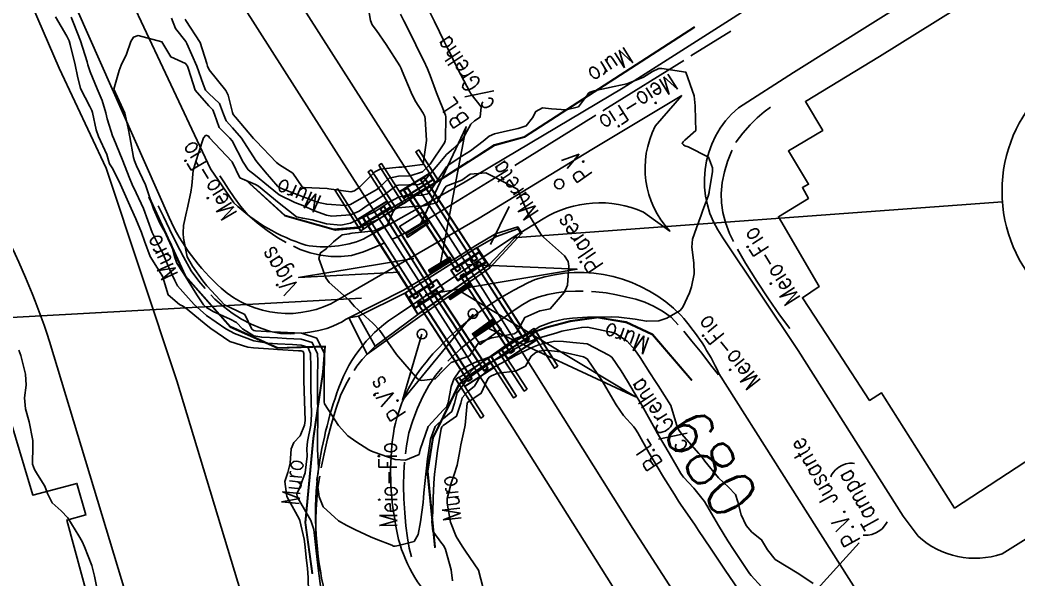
# Model space of a CAD drawing. Header units: metres. Extents: x 292545 to 299085, y 7450245 to 7463078.
# Drawn here: x 296748.4 to 296832.1, y 7454119.4 to 7454166.3 of the extents above; entities that cross this region are included whole.
import ezdxf
from ezdxf.enums import TextEntityAlignment as Align

# ---------------------------------------------------------------- set-up
doc = ezdxf.new("R2010")
doc.units = ezdxf.units.M
doc.linetypes.add('CONTINUO', pattern=[0])
doc.linetypes.add('TRACEJADO', pattern=[8.7, 8, -0.7])
for name, color, linetype in [('B.L.', 45, 'CONTINUO'), ('BASE', 45, 'Continuous'), ('Cotas', 45, 'Continuous'), ('Curvas de Nivel 1m', 11, 'Continuous'), ('Curvas de Nivel 5m', 15, 'Continuous'), ('Edificações', 30, 'Continuous'), ('Linha Férrea', 20, 'Continuous'), ('MEIO-FIO', 45, 'Continuous'), ('MURETA', 30, 'Continuous'), ('MURO', 30, 'Continuous'), ('P.I.', 45, 'CONTINUO'), ('P.V.', 45, 'CONTINUO'), ('PILAR', 45, 'Continuous'), ('TEXTO', 45, 'Continuous'), ('Vias Primárias', 230, 'Continuous'), ('VIGA', 190, 'Continuous')]:
    doc.layers.add(name, color=color, linetype=linetype)
doc.styles.add('ROMANS', font='romans', dxfattribs={"height": 0.2})
doc.styles.add('Style-STANDARD', font='STANDARD.shx')

msp = doc.modelspace()

# ---------------------------------------------------------------- linework, layer by layer
at = {"layer": 'B.L.', "linetype": 'CONTINUO'}
for points in [[(296780.667, 7454148.447, 677.62), (296780.229, 7454149.003, 677.674), (296782.161, 7454150.2, 677.707), (296782.498, 7454149.559, 677.666)], [(296782.48, 7454149.521, 677.453), (296782.633, 7454149.245, 677.48), (296780.894, 7454148.092, 677.475), (296780.714, 7454148.457, 677.426)], [(296784.592, 7454146.155, 677.603), (296784.432, 7454146.42, 677.618), (296782.661, 7454145.348, 677.6), (296782.821, 7454145.082, 677.6)], [(296786.189, 7454143.994, 677.641), (296784.476, 7454142.875, 677.643), (296784.33, 7454143.098, 677.625), (296786.043, 7454144.217, 677.625)], [(296788.071, 7454141.242, 677.581), (296786.341, 7454139.997, 677.639), (296786.535, 7454139.725, 677.541), (296788.317, 7454140.946, 677.512)], [(296788.338, 7454140.892, 677.752), (296788.756, 7454140.405, 677.764), (296786.979, 7454139.105, 677.782), (296786.568, 7454139.712, 677.754)]]:
    msp.add_polyline3d(points, close=True, dxfattribs=at)
for points in [[(296780.748, 7454148.388, 0), (296782.52, 7454149.449, 0)], [(296780.822, 7454148.238, 0), (296782.596, 7454149.312, 0)], [(296782.717, 7454145.255, 0), (296784.488, 7454146.327, 0)], [(296782.773, 7454145.162, 0), (296784.551, 7454146.223, 0)], [(296784.381, 7454143.02, 0), (296786.082, 7454144.157, 0)], [(296784.441, 7454142.928, 0), (296786.142, 7454144.065, 0)], [(296786.412, 7454139.898, 0), (296788.163, 7454141.132, 0)], [(296786.489, 7454139.79, 0), (296788.249, 7454141.029, 0)]]:
    msp.add_polyline3d(points, dxfattribs=at)
at = {"layer": 'BASE', "linetype": 'CONTINUO'}
for points in [[(296786.731, 7454147.249, 678.66), (296786.689, 7454147.214, 678.81), (296780.726, 7454143.44, 678.783), (296780.674, 7454143.422, 678.642)], [(296787.713, 7454145.748, 678.644), (296787.681, 7454145.746, 678.773), (296786.689, 7454147.214, 678.81)], [(296787.713, 7454145.748, 678.644), (296786.731, 7454147.249, 678.66)], [(296781.769, 7454141.654, 678.799), (296787.681, 7454145.746, 678.773)], [(296781.752, 7454141.611, 678.635), (296780.674, 7454143.422, 678.642)], [(296780.726, 7454143.44, 678.783), (296781.769, 7454141.654, 678.799), (296781.752, 7454141.611, 678.635)]]:
    msp.add_polyline3d(points, dxfattribs=at)
at = {"layer": 'Curvas de Nivel 1m', "flags": 128}
for points, elevation in [([(296751.338, 7454166.59), (296752.279, 7454164.961), (296752.48, 7454164.578), (296752.581, 7454164.266), (296753.002, 7454162.573), (296753.19, 7454161.619), (296753.443, 7454160.568), (296754.208, 7454159.076), (296754.39, 7454158.742), (296754.445, 7454158.556), (296754.753, 7454157.116), (296754.948, 7454156.549), (296755.643, 7454155.056), (296755.792, 7454154.535), (296755.884, 7454154.268), (296756.146, 7454153.853), (296756.801, 7454152.523), (296757.352, 7454151.28), (296757.679, 7454150.514), (296758.094, 7454149.642), (296758.563, 7454148.505), (296758.809, 7454147.769), (296759.275, 7454146.498), (296760.045, 7454145.29), (296760.345, 7454144.793), (296760.438, 7454144.484), (296760.807, 7454143.264), (296761.762, 7454142.464), (296761.925, 7454142.375), (296762.012, 7454142.334), (296762.392, 7454142.073), (296763.996, 7454140.763), (296764.383, 7454140.436), (296765.977, 7454139.356), (296767.479, 7454138.888), (296767.969, 7454138.814), (296769.64, 7454138.701), (296769.966, 7454138.691), (296771.742, 7454138.576), (296771.965, 7454138.566), (296772.13, 7454138.513), (296772.2, 7454138.346), (296772.199, 7454136.6), (296772.197, 7454136.346), (296772.2, 7454136.086), (296772.25, 7454134.345), (296772.285, 7454132.732), (296772.243, 7454132.345), (296771.884, 7454131.446), (296771.343, 7454130.891), (296771.131, 7454130.357), (296771.052, 7454129.16), (296770.835, 7454128.36), (296770.592, 7454127.606), (296770.77, 7454126.361), (296771.795, 7454124.483), (296771.856, 7454124.349), (296772.206, 7454122.772), (296772.266, 7454122.343), (296772.409, 7454120.99), (296772.485, 7454120.339), (296772.556, 7454119.523), (296772.565, 7454118.337)], 682), ([(296752.643, 7454166.577), (296752.875, 7454165.993), (296753.444, 7454164.568), (296753.998, 7454162.82), (296754.066, 7454162.562), (296754.244, 7454161.99), (296754.836, 7454160.551), (296755.248, 7454159.58), (296755.558, 7454158.54), (296755.688, 7454158.028), (296756.164, 7454156.53), (296756.182, 7454156.484), (296756.982, 7454154.522), (296757.517, 7454153.138), (296757.779, 7454152.514), (296758.123, 7454151.818), (296758.729, 7454150.504), (296759.092, 7454149.501), (296759.455, 7454148.496), (296760.071, 7454147.275), (296760.35, 7454146.77), (296760.466, 7454146.484), (296760.949, 7454145.379), (296761.357, 7454144.47), (296761.582, 7454144.02), (296762.023, 7454143.507), (296762.988, 7454142.45), (296764.004, 7454141.539), (296765.634, 7454140.424), (296765.99, 7454140.213), (296766.369, 7454140.033), (296767.978, 7454139.398), (296769.152, 7454139.202), (296769.971, 7454139.171), (296771.234, 7454139.093), (296771.97, 7454139.058), (296772.513, 7454138.886), (296772.751, 7454138.338), (296772.775, 7454137.161), (296772.765, 7454136.338), (296772.768, 7454135.5), (296772.798, 7454134.337), (296772.827, 7454133.261), (296772.765, 7454132.337), (296772.504, 7454130.965), (296772.444, 7454130.341), (296772.467, 7454129.738), (296772.308, 7454128.343), (296771.83, 7454127.04), (296771.602, 7454126.575), (296771.619, 7454126.352), (296771.817, 7454125.983), (296772.78, 7454124.335), (296773.023, 7454123.569), (296773.161, 7454122.329), (296773.217, 7454121.778), (296773.395, 7454120.325), (296773.63, 7454118.416)], 681), ([(296780.301, 7454166.817), (296780.581, 7454166.246), (296781.16, 7454165.116), (296781.595, 7454164.23), (296781.813, 7454163.772), (296782.26, 7454162.897), (296782.578, 7454162.217), (296782.782, 7454161.678), (296783.313, 7454160.209), (296784.075, 7454158.33), (296784.102, 7454158.201), (296784.065, 7454156.311), (296784.062, 7454156.201), (296783.983, 7454156.015), (296782.794, 7454154.22), (296782.147, 7454153.596), (296781.117, 7454153.266), (296780.143, 7454153.226), (296779.354, 7454153.045), (296778.497, 7454152.266), (296778.306, 7454152.093), (296778.129, 7454151.987), (296777.037, 7454151.368), (296776.111, 7454150.851), (296775.66, 7454150.754), (296774.111, 7454150.868), (296773.424, 7454151.017), (296772.12, 7454151.497), (296770.312, 7454152.185), (296770.131, 7454152.271), (296770.012, 7454152.371), (296768.929, 7454153.598), (296768.257, 7454154.389), (296768.155, 7454154.542), (296766.953, 7454156.402), (296766.192, 7454157.275), (296765.652, 7454157.873), (296765.447, 7454158.421), (296765.109, 7454159.324), (296764.22, 7454160.147), (296763.937, 7454160.443), (296763.74, 7454160.935), (296763.21, 7454162.45), (296762.363, 7454164.368), (296762.32, 7454164.46), (296762.274, 7454164.522), (296761.411, 7454165.6), (296761.065, 7454166.478)], 681), ([(296777.662, 7454166.92), (296777.793, 7454166.277), (296777.932, 7454165.918), (296778.285, 7454165.433), (296779.091, 7454164.262), (296780.255, 7454162.473), (296780.329, 7454162.324), (296780.362, 7454162.248), (296780.451, 7454162.046), (296781.193, 7454160.235), (296781.529, 7454159.544), (296782.206, 7454158.502), (296782.334, 7454158.219), (296782.376, 7454158.043), (296782.491, 7454156.217), (296782.194, 7454154.27), (296782.172, 7454154.23), (296782.153, 7454154.216), (296780.419, 7454153.979), (296780.15, 7454153.966), (296778.589, 7454153.825), (296778.146, 7454153.593), (296776.858, 7454152.289), (296776.433, 7454151.991), (296776.127, 7454151.9), (296774.281, 7454152.168), (296774.131, 7454152.187), (296772.205, 7454152.266), (296772.132, 7454152.286), (296772.045, 7454152.341), (296771.266, 7454153.475), (296770.151, 7454154.179), (296769.894, 7454154.373), (296768.179, 7454156.158), (296767.972, 7454156.392), (296766.444, 7454158.164), (296766.241, 7454158.41), (296766.204, 7454158.559), (296765.835, 7454160.032), (296765.628, 7454160.419), (296764.248, 7454162.139), (296764.097, 7454162.442), (296764.031, 7454162.667), (296763.481, 7454164.448), (296762.291, 7454166.287), (296762.22, 7454166.389)], 682), ([(296784.667, 7454119.262), (296784.563, 7454120.192), (296784.077, 7454121.89), (296783.935, 7454122.198), (296783.775, 7454122.403), (296783.007, 7454123.433), (296782.938, 7454124.213), (296783.012, 7454125.005), (296783.05, 7454126.212), (296783.096, 7454127.471), (296783.166, 7454128.21), (296783.235, 7454128.827), (296783.413, 7454130.207), (296783.717, 7454132.029), (296783.782, 7454132.202), (296783.894, 7454132.293), (296785.013, 7454133.078), (296785.367, 7454134.185), (296785.478, 7454134.626), (296785.927, 7454135.12), (296786.509, 7454135.6), (296786.854, 7454136.171), (296787.372, 7454136.743), (296787.952, 7454137.08), (296789.884, 7454138.131), (296789.963, 7454138.174), (296791.258, 7454138.83), (296791.973, 7454139.102), (296793.254, 7454139.369), (296793.976, 7454139.351), (296794.766, 7454139.281), (296795.974, 7454139.15), (296797.794, 7454138.212), (296797.964, 7454138.103), (296798, 7454138.077), (296798.029, 7454138.039), (296798.814, 7454136.89), (296799.363, 7454136.019), (296799.929, 7454135.088), (296800.569, 7454134.003), (296801.392, 7454132.501), (296801.677, 7454131.992), (296801.888, 7454131.644), (296802.86, 7454129.98), (296803.846, 7454128.266), (296803.964, 7454128.088), (296804.069, 7454127.967), (296804.915, 7454127.035), (296805.823, 7454125.94), (296806.986, 7454123.928), (296807.78, 7454122.624), (296808.248, 7454121.915), (296809.258, 7454120.397), (296809.594, 7454119.901), (296809.741, 7454119.72), (296810.613, 7454118.769)], 681), ([(296748.274, 7454138.627), (296748.417, 7454138.167), (296748.829, 7454136.621), (296748.872, 7454135.677), (296748.735, 7454134.622), (296748.832, 7454133.692), (296749.127, 7454132.618), (296749.433, 7454131.059), (296749.444, 7454130.614), (296749.408, 7454129.056), (296749.568, 7454128.613), (296749.839, 7454128.194), (296750.449, 7454127.22), (296750.66, 7454126.597), (296751.055, 7454125.831), (296751.809, 7454125.158), (296752.365, 7454124.574), (296753.303, 7454123.041), (296753.568, 7454122.562), (296753.769, 7454122.135), (296754.386, 7454120.554), (296754.617, 7454119.674), (296754.83, 7454118.549)], 683), ([(296787.242, 7454118.653), (296786.839, 7454120.169), (296785.769, 7454121.767), (296785.472, 7454122.183), (296784.974, 7454122.995), (296784.512, 7454124.193), (296784.22, 7454125.792), (296784.23, 7454126.196), (296784.558, 7454127.471), (296784.8, 7454128.19), (296785.057, 7454128.985), (296785.276, 7454130.186), (296785.373, 7454130.683), (296785.704, 7454132.182), (296785.73, 7454132.346), (296785.889, 7454134.18), (296785.891, 7454134.202), (296785.914, 7454134.223), (296787.085, 7454135.009), (296787.6, 7454136.163), (296787.747, 7454136.359), (296787.946, 7454136.476), (296788.486, 7454136.69), (296789.95, 7454136.872), (296790.79, 7454137.286), (296791.268, 7454138.117), (296791.65, 7454138.429), (296791.967, 7454138.55), (296792.496, 7454138.63), (296793.967, 7454138.464), (296795.65, 7454138.063), (296795.961, 7454137.893), (296797.222, 7454136.047), (296797.925, 7454134.849), (296798.396, 7454134.033), (296799.035, 7454133.154), (296799.895, 7454132.188), (296800.026, 7454132.009), (296800.216, 7454131.679), (296801.187, 7454129.997), (296801.852, 7454128.866), (296802.387, 7454127.985), (296803.29, 7454126.513), (296803.631, 7454125.972), (296803.819, 7454125.712), (296805.048, 7454123.951), (296805.326, 7454123.485), (296805.782, 7454122.805), (296806.384, 7454121.934), (296807.662, 7454120.003), (296807.72, 7454119.92), (296807.743, 7454119.883), (296809.093, 7454117.906)], 682)]:
    msp.add_lwpolyline(points, dxfattribs=dict(at, elevation=elevation))
for points, elevation in [([(296802.247, 7454162.265), (296801.983, 7454162.256), (296801.47, 7454161.998), (296800.711, 7454161.532), (296800.236, 7454161.33), (296799.289, 7454160.963), (296798.23, 7454160.734), (296796.558, 7454160.387), (296796.225, 7454160.28), (296796.085, 7454160.201), (296796.005, 7454160.062), (296795.234, 7454159.048), (296794.21, 7454158.794), (296792.983, 7454158.871), (296792.211, 7454158.957), (296791.665, 7454158.659), (296791.383, 7454158.118), (296790.863, 7454157.453), (296790.189, 7454157.223), (296789.291, 7454157.034), (296788.182, 7454156.773), (296787.753, 7454156.583), (296787.241, 7454156.164), (296786.165, 7454155.358), (296785.455, 7454154.892), (296784.385, 7454154.198), (296784.247, 7454154.104), (296784.151, 7454153.995), (296782.958, 7454152.218), (296782.594, 7454151.755), (296782.124, 7454151.628), (296780.752, 7454151.615), (296780.121, 7454151.466), (296779.339, 7454151.033), (296778.174, 7454150.269), (296778.135, 7454150.237), (296778.102, 7454150.224), (296778.017, 7454150.187), (296776.093, 7454149.285), (296775.287, 7454149.112), (296774.092, 7454149.227), (296772.873, 7454149.554), (296772.096, 7454149.688), (296771.56, 7454149.81), (296770.907, 7454150.358), (296770.112, 7454150.958), (296768.378, 7454152.388), (296768.134, 7454152.53), (296766.814, 7454153.085), (296766.172, 7454154.42), (296766.154, 7454154.462), (296764.257, 7454156.439), (296764.232, 7454156.488), (296764.184, 7454156.584), (296763.965, 7454156.663), (296763.756, 7454156.444), (296763.383, 7454155.229), (296763.117, 7454154.45), (296762.908, 7454153.69), (296762.779, 7454152.454), (296762.702, 7454151.876), (296762.383, 7454150.457), (296762.33, 7454150.228), (296762.089, 7454149.093), (296762.049, 7454148.461), (296762.047, 7454148.425), (296762.079, 7454148.026), (296762.402, 7454146.457), (296762.837, 7454145.666), (296763.721, 7454144.443), (296764.029, 7454144.036), (296765.519, 7454142.425), (296766.011, 7454142.204), (296767.22, 7454141.617), (296767.834, 7454140.392), (296767.991, 7454140.265), (296768.142, 7454140.237), (296769.981, 7454140.136), (296770.225, 7454140.124), (296771.98, 7454140.04), (296773.272, 7454139.627), (296773.931, 7454138.32), (296773.933, 7454138.291), (296773.897, 7454136.321), (296773.892, 7454134.342), (296773.892, 7454134.32), (296773.893, 7454134.3), (296773.911, 7454134.133), (296775.104, 7454132.308), (296775.884, 7454131.453), (296776.555, 7454130.965), (296777.65, 7454130.273), (296777.871, 7454130.148), (296778.081, 7454130.057), (296779.861, 7454129.449), (296780.709, 7454129.392), (296781.868, 7454129.879), (296781.929, 7454130.172), (296781.94, 7454130.229), (296781.947, 7454130.303), (296782.626, 7454132.219), (296783.907, 7454133.619), (296784.204, 7454133.903), (296784.303, 7454134.196), (296784.558, 7454135.57), (296784.781, 7454136.192), (296785.246, 7454136.891), (296785.954, 7454137.309), (296786.549, 7454137.582), (296787.963, 7454138.13), (296788.025, 7454138.159), (296789.976, 7454139.419), (296790.441, 7454139.663), (296791.292, 7454140.117), (296791.684, 7454140.416), (296791.99, 7454140.609), (296793.075, 7454141.016), (296794, 7454141.218), (296794.751, 7454141.323), (296796.003, 7454141.405), (296796.655, 7454141.402), (296798.004, 7454141.416), (296798.64, 7454141.393), (296800.001, 7454141.214), (296800.945, 7454141.054), (296801.999, 7454141.092), (296802.667, 7454141.319), (296803.775, 7454141.964), (296804.016, 7454142.234), (296804.551, 7454143.431), (296804.739, 7454143.953), (296804.96, 7454145.034), (296804.922, 7454145.951), (296804.747, 7454147.279), (296804.809, 7454147.953), (296805.163, 7454148.878), (296805.551, 7454149.946), (296805.683, 7454150.37), (296806.127, 7454151.551), (296806.208, 7454151.863), (296806.219, 7454151.939), (296806.494, 7454153.592), (296806.491, 7454153.937), (296806.162, 7454154.817), (296804.443, 7454155.684), (296804.171, 7454155.782), (296804.05, 7454155.84), (296803.944, 7454155.963), (296804.026, 7454156.112), (296804.177, 7454156.242), (296805.093, 7454157.047), (296805.072, 7454157.951), (296805.036, 7454159.13), (296804.952, 7454159.953), (296804.243, 7454161.96)], 679), ([(296788.143, 7454153.181), (296787.477, 7454153.491), (296786.145, 7454153.394), (296785.443, 7454152.884), (296784.135, 7454152.381), (296783.985, 7454152.202), (296783.339, 7454150.987), (296782.11, 7454150.708), (296781.631, 7454150.714), (296780.108, 7454150.578), (296779.876, 7454150.482), (296779.681, 7454150.254), (296779.201, 7454149.15), (296778.087, 7454148.65), (296776.241, 7454148.454), (296776.084, 7454148.407), (296775.998, 7454148.387), (296775.392, 7454148.307), (296774.669, 7454147.722), (296774.071, 7454147.132), (296773.599, 7454146.794), (296773.437, 7454146.326), (296774.038, 7454144.682), (296774.316, 7454144.317), (296776.018, 7454142.782), (296776.241, 7454142.522), (296776.446, 7454142.294), (296777.992, 7454140.905), (296778.577, 7454140.264), (296779.963, 7454138.25), (296781.736, 7454136.232), (296781.941, 7454136.103), (296782.079, 7454136.09), (296783.217, 7454136.211), (296783.951, 7454136.964), (296784.55, 7454137.601), (296785.962, 7454138.088), (296786.031, 7454138.111), (296786.127, 7454138.178), (296786.88, 7454139.265), (296787.978, 7454139.652), (296789.852, 7454140.003), (296789.982, 7454140.07), (296790.021, 7454140.091), (296790.071, 7454140.129), (296790.748, 7454141.376), (296792.01, 7454141.933), (296792.163, 7454141.956), (296792.875, 7454142.097), (296794.027, 7454143.465), (296794.23, 7454143.879), (296794.311, 7454144.077), (296794.446, 7454145.679), (296794.379, 7454146.077), (296794.06, 7454146.55), (296792.31, 7454148.107), (296792.195, 7454148.22), (296792.085, 7454148.36), (296791.002, 7454150.121), (296790.133, 7454152.13)], 678)]:
    msp.add_lwpolyline(points, close=True, dxfattribs=dict(at, elevation=elevation))
at = {"layer": 'Curvas de Nivel 5m', "elevation": 680, "flags": 128}
msp.add_lwpolyline([(296782.318, 7454167.87), (296783.153, 7454166.211), (296784, 7454164.479), (296784.141, 7454164.201), (296784.27, 7454163.93), (296785.127, 7454162.191), (296786.114, 7454160.291), (296786.173, 7454160.18), (296786.222, 7454160.105), (296787.08, 7454159.036), (296786.986, 7454158.168), (296786.516, 7454157.857), (296786.194, 7454157.577), (296785.708, 7454156.656), (296785.432, 7454156.187), (296784.782, 7454155.579), (296784.161, 7454155.035), (296783.47, 7454154.21), (296782.137, 7454152.668), (296781.846, 7454152.523), (296780.135, 7454152.478), (296779.954, 7454152.433), (296779.709, 7454152.254), (296778.818, 7454151.568), (296778.116, 7454151.131), (296777.583, 7454150.806), (296776.834, 7454150.289), (296776.1, 7454149.993), (296774.548, 7454149.866), (296774.099, 7454149.939), (296773.093, 7454150.33), (296772.109, 7454150.764), (296771.437, 7454151.027), (296770.122, 7454151.662), (296769.227, 7454152.379), (296768.142, 7454153.294), (296767.506, 7454153.759), (296767.082, 7454154.406), (296766.18, 7454156.197), (296765.982, 7454156.413), (296765.084, 7454157.319), (296764.682, 7454158.433), (296764.551, 7454158.779), (296764.21, 7454159.132), (296763.068, 7454160.452), (296762.495, 7454162.212), (296762.424, 7454162.458), (296762.255, 7454162.668), (296761.011, 7454163.229), (296760.273, 7454164.49), (296758.28, 7454165.014), (296757.892, 7454164.9), (296757.668, 7454164.516), (296757.309, 7454163.473), (296756.865, 7454162.524), (296756.683, 7454162.089), (296756.223, 7454160.53), (296757.16, 7454158.52), (296757.445, 7454157.263), (296757.579, 7454156.516), (296757.874, 7454154.796), (296757.959, 7454154.512), (296758.149, 7454154.096), (296758.9, 7454152.502), (296759.282, 7454151.332), (296759.566, 7454150.495), (296760.091, 7454149.292), (296760.377, 7454148.777), (296760.562, 7454148.483), (296761.069, 7454147.471), (296761.337, 7454146.471), (296761.524, 7454145.937), (296762.043, 7454145.11), (296762.481, 7454144.456), (296763.203, 7454143.267), (296763.769, 7454142.442), (296764.011, 7454142.215), (296764.57, 7454141.872), (296766.001, 7454141.241), (296766.523, 7454140.937), (296767.036, 7454140.404), (296767.985, 7454139.841), (296768.651, 7454139.716), (296769.976, 7454139.655), (296770.729, 7454139.609), (296771.975, 7454139.549), (296772.892, 7454139.256), (296773.327, 7454138.33), (296773.354, 7454137.726), (296773.329, 7454136.329), (296773.335, 7454134.915), (296773.344, 7454134.329), (296773.365, 7454133.785), (296773.359, 7454132.328), (296773.324, 7454131.765), (296773.321, 7454130.328), (296773.424, 7454128.752), (296773.378, 7454128.327), (296773.28, 7454127.771), (296773.462, 7454126.325), (296773.81, 7454125.475), (296775.11, 7454124.307), (296775.789, 7454123.929), (296776.525, 7454123.553), (296777.78, 7454122.97), (296778.271, 7454122.766), (296779.568, 7454122.253), (296779.712, 7454122.191), (296779.772, 7454122.172), (296779.849, 7454122.172), (296780.136, 7454122.246), (296781.443, 7454122.566), (296781.782, 7454123.16), (296781.984, 7454124.227), (296782.205, 7454125.836), (296782.233, 7454126.224), (296782.254, 7454126.65), (296782.429, 7454128.221), (296782.579, 7454129.503), (296782.676, 7454130.218), (296782.819, 7454131.153), (296783.205, 7454132.21), (296783.9, 7454132.891), (296784.609, 7454133.49), (296784.837, 7454134.191), (296785.063, 7454135.051), (296785.913, 7454136.18), (296785.929, 7454136.194), (296785.943, 7454136.211), (296786.996, 7454137.126), (296787.958, 7454137.641), (296788.929, 7454138.146), (296789.969, 7454138.779), (296790.853, 7454139.242), (296791.978, 7454139.663), (296793.432, 7454140.088), (296793.847, 7454140.22), (296793.986, 7454140.26), (296795.514, 7454140.541), (296795.99, 7454140.543), (296797.857, 7454140.169), (296797.984, 7454140.141), (296798.346, 7454140.035), (296799.34, 7454139.383), (296799.969, 7454138.642), (296800.414, 7454138.005), (296801.219, 7454136.729), (296801.701, 7454135.992), (296801.938, 7454135.662), (296802.985, 7454133.979), (296803.482, 7454132.389), (296803.649, 7454131.972), (296803.887, 7454131.606), (296805.358, 7454129.948), (296805.586, 7454129.67), (296805.857, 7454129.308), (296807, 7454127.928), (296807.835, 7454127.128), (296808.434, 7454126.516), (296808.617, 7454125.908), (296808.905, 7454124.811), (296809.332, 7454123.905), (296809.788, 7454123.371), (296810.61, 7454122.717), (296811.122, 7454121.88), (296811.761, 7454121.055), (296813.743, 7454119.85), (296814.957, 7454119.054)], dxfattribs=at)
at = {"layer": 'Edificações'}
for points in [[(296826.889, 7454167.235), (296820.512, 7454163.273), (296814.293, 7454159.475), (296815.748, 7454157.061), (296812.868, 7454155.339), (296814.564, 7454152.553), (296814.036, 7454152.262), (296814.544, 7454151.359), (296812.023, 7454149.824), (296815.438, 7454143.968), (296814.044, 7454143.026), (296817.005, 7454138.498), (296819.686, 7454134.408), (296820.684, 7454135.047), (296820.968, 7454134.591), (296826.816, 7454125.376), (296833.438, 7454129.707)], [(296754.22, 7454117.252), (296752.278, 7454124.368), (296753.888, 7454124.805), (296753.135, 7454127.447), (296749.435, 7454126.464), (296746.511, 7454136.19)]]:
    msp.add_lwpolyline(points, dxfattribs=at)
at = {"layer": 'Linha Férrea', "linetype": 'Continuous'}
for points in [[(296609.89, 7454410.989), (296628.627, 7454382.181), (296650.56, 7454347.758), (296671.874, 7454315.12), (296691.55, 7454284.98), (296714.317, 7454249.847), (296718.565, 7454243.226), (296730.633, 7454224.256), (296741.766, 7454206.802), (296758.387, 7454181.15), (296774.901, 7454155.279), (296789.687, 7454132.187), (296801.757, 7454113.007), (296812.99, 7454095.343), (296829.769, 7454069.269), (296849.148, 7454038.208), (296869.367, 7454004.525), (296888.137, 7453970.963), (296899.212, 7453948.966), (296911.116, 7453924.008), (296921.513, 7453898.634)], [(296916.827, 7453920.882), (296909.443, 7453937.39), (296901.752, 7453953.589), (296896.007, 7453965.079), (296888.758, 7453978.346), (296880.281, 7453993.723), (296871.838, 7454007.71), (296863.941, 7454021.28), (296855.293, 7454036.115), (296846.064, 7454050.949), (296836.424, 7454066.297), (296826.886, 7454081.167), (296816.051, 7454098.457), (296799.815, 7454123.673), (296787.203, 7454143.703), (296769.878, 7454170.869)]]:
    msp.add_lwpolyline(points, dxfattribs=at)
at = {"layer": 'MEIO-FIO', "linetype": 'TRACEJADO', "flags": 128}
for points in [[(296782.498, 7454149.559), (296788.686, 7454153.363), (296797.677, 7454158.954), (296808.029, 7454165.387)], [(296812.982, 7454140.436), (296812.13, 7454141.582), (296811.191, 7454142.931), (296810.22, 7454144.405), (296809.274, 7454145.928), (296808.408, 7454147.423), (296807.931, 7454148.42), (296807.582, 7454149.333), (296807.353, 7454150.181), (296807.238, 7454150.988), (296807.228, 7454151.772), (296807.312, 7454152.683), (296807.487, 7454153.581), (296807.747, 7454154.457), (296808.084, 7454155.299), (296808.492, 7454156.096), (296809.05, 7454156.843), (296809.644, 7454157.521), (296810.247, 7454158.119), (296810.831, 7454158.624), (296811.367, 7454159.025)], [(296765.131, 7454153.247), (296765.47, 7454152.738), (296765.869, 7454152.129), (296766.332, 7454151.446), (296766.867, 7454150.72), (296767.477, 7454149.98), (296768.259, 7454149.305), (296769.105, 7454148.66), (296770, 7454148.063), (296770.925, 7454147.529), (296771.865, 7454147.074), (296772.726, 7454146.781), (296773.586, 7454146.584), (296774.448, 7454146.483), (296775.312, 7454146.478), (296776.181, 7454146.568), (296777.182, 7454146.889), (296778.16, 7454147.272), (296779.086, 7454147.682), (296779.932, 7454148.085), (296780.667, 7454148.447)], [(296759.96, 7454150.723), (296760.406, 7454149.834), (296760.915, 7454148.787), (296761.477, 7454147.638), (296762.084, 7454146.448), (296762.726, 7454145.275), (296763.364, 7454144.413), (296764.029, 7454143.627), (296764.719, 7454142.916), (296765.434, 7454142.28), (296766.175, 7454141.719), (296766.96, 7454141.224), (296767.763, 7454140.805), (296768.579, 7454140.465), (296769.4, 7454140.206), (296770.221, 7454140.029), (296771.073, 7454139.996), (296771.904, 7454140.036), (296772.698, 7454140.133), (296773.441, 7454140.276), (296774.116, 7454140.45), (296774.61, 7454140.634), (296775.032, 7454140.826), (296775.391, 7454141.015), (296775.697, 7454141.191), (296775.959, 7454141.341)], [(296788.338, 7454140.892), (296788.8, 7454141.23), (296789.331, 7454141.622), (296789.92, 7454142.041), (296790.56, 7454142.462), (296791.243, 7454142.859), (296791.934, 7454143.105), (296792.656, 7454143.301), (296793.407, 7454143.447), (296794.186, 7454143.543), (296794.988, 7454143.59), (296795.839, 7454143.584), (296796.704, 7454143.528), (296797.572, 7454143.424), (296798.437, 7454143.272), (296799.288, 7454143.073), (296800.058, 7454142.892), (296800.811, 7454142.648), (296801.554, 7454142.326), (296802.294, 7454141.911), (296803.036, 7454141.386), (296803.911, 7454140.419), (296804.77, 7454139.39), (296805.586, 7454138.364), (296806.335, 7454137.403), (296806.99, 7454136.571)], [(296781.218, 7454121.284), (296781.041, 7454122.003), (296780.885, 7454122.883), (296780.755, 7454123.891), (296780.655, 7454124.993), (296780.591, 7454126.154), (296780.565, 7454127.252), (296780.587, 7454128.364), (296780.663, 7454129.482), (296780.799, 7454130.593), (296781.002, 7454131.687), (296781.328, 7454132.738), (296781.721, 7454133.754), (296782.175, 7454134.728), (296782.685, 7454135.65), (296783.243, 7454136.515), (296783.931, 7454137.335), (296784.634, 7454138.077), (296785.326, 7454138.729), (296785.98, 7454139.278), (296786.568, 7454139.712)], [(296773.481, 7454120.097), (296773.368, 7454120.762), (296773.285, 7454121.566), (296773.23, 7454122.473), (296773.203, 7454123.448), (296773.205, 7454124.455), (296773.218, 7454125.254), (296773.264, 7454126.066), (296773.346, 7454126.905), (296773.467, 7454127.787), (296773.634, 7454128.726), (296773.883, 7454129.943), (296774.176, 7454131.197), (296774.508, 7454132.453), (296774.872, 7454133.675), (296775.266, 7454134.827), (296775.722, 7454135.757), (296776.186, 7454136.574), (296776.646, 7454137.273), (296777.085, 7454137.847), (296777.49, 7454138.288)]]:
    msp.add_lwpolyline(points, dxfattribs=at)
at = {"layer": 'MURETA', "linetype": 'CONTINUO'}
msp.add_polyline3d([(296776.764, 7454141.483, 678.85), (296780.674, 7454143.422, 678.642), (296786.731, 7454147.249, 678.66), (296788.356, 7454148.166, 678.733), (296790.141, 7454148.82, 678.828), (296790.357, 7454148.516, 678.827), (296787.713, 7454145.748, 678.644), (296781.752, 7454141.611, 678.635), (296778.185, 7454138.973, 678.814)], close=True, dxfattribs=at)
for points in [[(296788.287, 7454148.396, 677.786), (296790.149, 7454148.962, 677.915), (296790.141, 7454148.82, 678.828)], [(296790.149, 7454148.962, 677.915), (296790.498, 7454148.432, 677.929), (296790.357, 7454148.516, 678.827)], [(296775.959, 7454141.341, 677.968), (296780.545, 7454143.656, 677.668), (296782.738, 7454144.95, 677.613), (296786.63, 7454147.416, 677.709), (296788.287, 7454148.396, 677.786), (296788.356, 7454148.166, 678.733)], [(296790.498, 7454148.432, 677.929), (296787.805, 7454145.521, 677.706), (296787.713, 7454145.748, 678.644)], [(296787.805, 7454145.521, 677.706), (296781.927, 7454141.443, 677.682), (296777.49, 7454138.288, 678.043), (296778.185, 7454138.973, 678.814)], [(296777.49, 7454138.288, 678.043), (296775.959, 7454141.341, 677.968), (296776.764, 7454141.483, 678.85)]]:
    msp.add_polyline3d(points, dxfattribs=at)
at = {"layer": 'MURO', "linetype": 'CONTINUO'}
for points in [[(296767.281, 7454152.928, 678.739), (296770.593, 7454149.904, 678.374), (296774.844, 7454148.701, 678.022), (296776.757, 7454148.862, 677.843), (296778.486, 7454149.609, 677.732), (296783.493, 7454152.797, 677.853), (296788.181, 7454155.795, 678.197), (296790.705, 7454156.506, 678.347), (296805.013, 7454165.723, 679.328)], [(296767.352, 7454152.893, 681.438), (296770.617, 7454149.926, 681.66), (296774.672, 7454148.79, 681.674), (296776.732, 7454148.949, 681.667), (296776.765, 7454148.914, 680.309), (296783.501, 7454152.859, 680.288), (296785.971, 7454154.447, 680.087), (296785.986, 7454154.433, 679.898), (296788.165, 7454155.864, 679.92), (296788.18, 7454155.851, 679.736), (296790.696, 7454156.537, 679.801), (296804.989, 7454165.752, 679.941)], [(296772.881, 7454119.869, 682.782), (296772.305, 7454124.157, 682.749), (296772.981, 7454131.237, 682.718), (296773.776, 7454136.792, 682.697), (296773.945, 7454138.918, 682.677), (296769.977, 7454138.794, 682.699), (296765.993, 7454140.567, 682.753), (296762.223, 7454144.822, 682.762), (296759.167, 7454151.463, 682.722)], [(296759.203, 7454151.492, 679.497), (296762.244, 7454144.867, 678.985), (296766.021, 7454140.6, 678.745), (296770.004, 7454138.829, 678.561), (296773.977, 7454138.953, 678.367)], [(296783.175, 7454122.051, 680.078), (296782.552, 7454128.464, 679.104), (296783.006, 7454131.282, 678.619), (296785.202, 7454135.776, 677.98), (296786.546, 7454137.173, 677.882), (296789.961, 7454139.615, 677.816), (296792.573, 7454140.552, 677.944), (296794.564, 7454141.077, 678.111), (296796.783, 7454141.387, 678.377), (296799.25, 7454141, 678.681), (296801.46, 7454139.959, 678.985), (296804.757, 7454136.119, 679.423), (296804.722, 7454136.111, 679.606)], [(296783.209, 7454122.092, 681.836), (296782.607, 7454128.48, 681.872), (296783.036, 7454131.261, 681.906), (296785.232, 7454135.726, 681.865), (296785.233, 7454135.75, 680.482), (296791.688, 7454140.201, 680.379), (296792.601, 7454140.522, 680.367), (296792.609, 7454140.536, 680.167), (296794.537, 7454141.027, 680.209), (296794.552, 7454141.042, 680.013), (296796.76, 7454141.351, 680.084), (296796.767, 7454141.358, 679.938), (296799.203, 7454140.954, 679.9), (296799.238, 7454140.957, 679.78), (296801.397, 7454139.933, 679.859), (296801.447, 7454139.918, 679.639), (296804.722, 7454136.111, 679.606)], [(296772.917, 7454119.877, 680.66), (296772.335, 7454124.148, 680.185), (296773.007, 7454131.223, 679.329), (296773.806, 7454136.807, 678.715), (296773.977, 7454138.953, 678.367), (296773.945, 7454138.918, 682.677)]]:
    msp.add_polyline3d(points, dxfattribs=at)
at = {"layer": 'P.I.', "linetype": 'CONTINUO'}
for points in [[(296783.226, 7454152.683, 682.55), (296781.602, 7454155.271, 682.544), (296781.854, 7454155.428, 682.544)], [(296783.226, 7454152.683, 682.55), (296783.483, 7454152.831, 682.545), (296781.854, 7454155.428, 682.544)], [(296781.854, 7454155.428, 682.544), (296783.501, 7454152.859, 680.288), (296783.483, 7454152.831, 682.545)], [(296780.765, 7454151.05, 682.523), (296778.709, 7454154.279, 682.558), (296778.487, 7454154.137, 682.558)], [(296780.508, 7454150.93, 680.245), (296778.487, 7454154.137, 682.558)], [(296778.487, 7454154.137, 682.558), (296780.539, 7454150.915, 682.522), (296780.765, 7454151.05, 682.523)], [(296779.663, 7454150.372, 682.58), (296777.595, 7454153.598, 682.591), (296777.836, 7454153.753, 682.591)], [(296779.663, 7454150.372, 682.58), (296779.899, 7454150.533, 682.57), (296777.836, 7454153.753, 682.591)], [(296779.908, 7454150.558, 680.335), (296777.836, 7454153.753, 682.591)], [(296780.26, 7454151.904, 681.736), (296780.231, 7454151.942, 682.546), (296782.707, 7454153.455, 682.438), (296782.706, 7454153.423, 681.737)], [(296783.02, 7454152.952, 681.632), (296782.706, 7454153.423, 681.737), (296780.26, 7454151.904, 681.736), (296780.557, 7454151.402, 681.62)], [(296776.967, 7454148.643, 682.542), (296774.808, 7454152.018, 682.557), (296775.042, 7454152.167, 682.557)], [(296776.967, 7454148.643, 682.542), (296777.207, 7454148.783, 682.562), (296775.042, 7454152.167, 682.557)], [(296780.575, 7454151.384, 681.346), (296780.557, 7454151.402, 681.62), (296783.02, 7454152.952, 681.632), (296783.039, 7454152.906, 681.369)], [(296783.189, 7454152.671, 681.31), (296783.039, 7454152.906, 681.369), (296780.575, 7454151.384, 681.346), (296780.771, 7454151.077, 681.281)], [(296780.765, 7454151.05, 682.523), (296780.771, 7454151.077, 681.281), (296783.189, 7454152.671, 681.31), (296783.226, 7454152.683, 682.55)], [(296774.808, 7454152.018, 682.557), (296776.765, 7454148.914, 680.309), (296776.953, 7454148.649, 680.311), (296776.967, 7454148.643, 682.542)], [(296776.736, 7454149.581, 681.723), (296776.709, 7454149.612, 682.58), (296779.153, 7454151.137, 682.58), (296779.164, 7454151.108, 681.734)], [(296777.035, 7454149.119, 681.623), (296776.736, 7454149.581, 681.723), (296779.164, 7454151.108, 681.734), (296779.472, 7454150.644, 681.622)], [(296777.053, 7454149.099, 681.359), (296777.035, 7454149.119, 681.623), (296779.472, 7454150.644, 681.622), (296779.467, 7454150.624, 681.393)], [(296777.218, 7454148.809, 681.315), (296777.053, 7454149.099, 681.359), (296779.467, 7454150.624, 681.393), (296779.635, 7454150.362, 681.335)], [(296779.899, 7454150.533, 682.57), (296779.908, 7454150.558, 680.335), (296780.508, 7454150.93, 680.245), (296780.539, 7454150.915, 682.522)], [(296777.207, 7454148.783, 682.562), (296777.218, 7454148.809, 681.315), (296779.635, 7454150.362, 681.335), (296779.663, 7454150.372, 682.58)], [(296793.497, 7454137.281, 682.678), (296791.502, 7454140.441, 682.689), (296791.229, 7454140.268, 682.686)], [(296791.502, 7454140.441, 682.689), (296791.542, 7454140.414, 680.484), (296791.688, 7454140.201, 680.379), (296793.497, 7454137.281, 682.678)], [(296788.782, 7454138.668, 682.721), (296788.822, 7454138.673, 681.491), (296791.187, 7454140.222, 681.507), (296791.229, 7454140.268, 682.686)], [(296788.822, 7454138.673, 681.491), (296789.003, 7454138.395, 681.558), (296791.36, 7454139.944, 681.593), (296791.187, 7454140.222, 681.507)], [(296791.36, 7454139.944, 681.593), (296791.387, 7454139.924, 681.8), (296789, 7454138.379, 681.745), (296789.003, 7454138.395, 681.558)], [(296789, 7454138.379, 681.745), (296789.301, 7454137.931, 681.857), (296791.676, 7454139.493, 681.99), (296791.387, 7454139.924, 681.8)], [(296791.229, 7454140.268, 682.686), (296793.223, 7454137.108, 682.678), (296793.497, 7454137.281, 682.678)], [(296791.676, 7454139.493, 681.99), (296791.708, 7454139.472, 682.724), (296789.292, 7454137.893, 682.724), (296789.301, 7454137.931, 681.857)], [(296785.197, 7454136.351, 682.752), (296785.228, 7454136.347, 681.492), (296787.644, 7454137.917, 681.474), (296787.653, 7454137.934, 682.727)], [(296785.228, 7454136.347, 681.492), (296785.397, 7454136.087, 681.555), (296787.81, 7454137.646, 681.528), (296787.644, 7454137.917, 681.474)], [(296787.653, 7454137.934, 682.727), (296787.892, 7454138.091, 682.728), (296790.039, 7454134.77, 682.728)], [(296787.653, 7454137.934, 682.727), (296789.799, 7454134.614, 682.727), (296790.039, 7454134.77, 682.728)], [(296787.892, 7454138.091, 682.728), (296787.928, 7454138.091, 680.421), (296788.526, 7454138.479, 680.424), (296788.54, 7454138.509, 682.718)], [(296787.928, 7454138.091, 680.421), (296790.039, 7454134.77, 682.728)], [(296788.526, 7454138.479, 680.424), (296790.687, 7454135.188, 682.718)], [(296788.54, 7454138.509, 682.718), (296788.782, 7454138.668, 682.721), (296790.93, 7454135.345, 682.718)], [(296788.54, 7454138.509, 682.718), (296790.687, 7454135.188, 682.718), (296790.93, 7454135.345, 682.718)], [(296785.397, 7454136.087, 681.555), (296785.397, 7454136.07, 681.789), (296787.82, 7454137.642, 681.761), (296787.81, 7454137.646, 681.528)], [(296787.82, 7454137.642, 681.761), (296788.12, 7454137.144, 681.893), (296785.7, 7454135.613, 681.933), (296785.397, 7454136.07, 681.789)], [(296788.12, 7454137.144, 681.893), (296788.148, 7454137.136, 682.714), (296785.707, 7454135.575, 682.714), (296785.7, 7454135.613, 681.933)], [(296784.96, 7454136.199, 682.745), (296785.197, 7454136.351, 682.752), (296787.294, 7454133.086, 682.696)], [(296784.96, 7454136.199, 682.745), (296784.944, 7454136.168, 680.496), (296785.233, 7454135.75, 680.482), (296787.057, 7454132.934, 682.696)], [(296784.96, 7454136.199, 682.745), (296787.057, 7454132.934, 682.696), (296787.294, 7454133.086, 682.696)]]:
    msp.add_polyline3d(points, dxfattribs=at)
at = {"layer": 'P.V.', "linetype": 'CONTINUO'}
for centre in [(296793.626, 7454152.571, 677.724), (296786.382, 7454141.684, 677.724), (296782.106, 7454139.978, 677.724)]:
    msp.add_circle(centre, 0.4, dxfattribs=at)
at = {"layer": 'PILAR', "linetype": 'CONTINUO'}
for points in [[(296786.9, 7454146.869, 681.678), (296784.534, 7454145.348, 681.689)], [(296786.119, 7454146.267, 680.481), (296786.124, 7454146.298, 678.797), (296785.365, 7454145.807, 678.783)], [(296786.119, 7454146.267, 680.481), (296786.9, 7454146.829, 681.167), (296787.449, 7454145.998, 681.156), (296786.571, 7454145.556, 680.479)], [(296786.571, 7454145.556, 680.479), (296786.603, 7454145.549, 678.792), (296786.124, 7454146.298, 678.797)], [(296787.449, 7454145.998, 681.156), (296787.489, 7454145.982, 681.672), (296786.9, 7454146.869, 681.678), (296786.9, 7454146.829, 681.167)], [(296785.401, 7454145.796, 680.458), (296784.563, 7454145.334, 681.161), (296785.111, 7454144.488, 681.152), (296785.852, 7454145.084, 680.454)], [(296785.104, 7454144.452, 681.675), (296787.489, 7454145.982, 681.672)], [(296785.401, 7454145.796, 680.458), (296785.365, 7454145.807, 678.783), (296785.842, 7454145.055, 678.781)], [(296785.852, 7454145.084, 680.454), (296785.842, 7454145.055, 678.781), (296786.603, 7454145.549, 678.792)], [(296784.563, 7454145.334, 681.161), (296784.534, 7454145.348, 681.689), (296785.104, 7454144.452, 681.675), (296785.111, 7454144.488, 681.152)], [(296783.34, 7454144.558, 681.708), (296780.985, 7454143.05, 681.699)], [(296782.566, 7454143.96, 680.506), (296782.572, 7454143.99, 678.789), (296781.813, 7454143.49, 678.801)], [(296782.566, 7454143.96, 680.506), (296783.328, 7454144.517, 681.176), (296783.898, 7454143.679, 681.174), (296783.027, 7454143.236, 680.503)], [(296783.027, 7454143.236, 680.503), (296783.06, 7454143.23, 678.784), (296782.572, 7454143.99, 678.789)], [(296783.328, 7454144.517, 681.176), (296783.34, 7454144.558, 681.708), (296783.935, 7454143.677, 681.704), (296783.898, 7454143.679, 681.174)], [(296781.018, 7454143.027, 681.175), (296780.985, 7454143.05, 681.699), (296781.536, 7454142.14, 681.696), (296781.545, 7454142.171, 681.187)], [(296781.842, 7454143.488, 680.502), (296781.018, 7454143.027, 681.175), (296781.545, 7454142.171, 681.187), (296782.315, 7454142.764, 680.5)], [(296781.536, 7454142.14, 681.696), (296783.935, 7454143.677, 681.704)], [(296781.842, 7454143.488, 680.502), (296781.813, 7454143.49, 678.801), (296782.305, 7454142.732, 678.795)], [(296782.315, 7454142.764, 680.5), (296782.305, 7454142.732, 678.795), (296783.06, 7454143.23, 678.784)]]:
    msp.add_polyline3d(points, dxfattribs=at)
for points in [[(296786.119, 7454146.267, 680.481), (296785.401, 7454145.796, 680.458), (296785.852, 7454145.084, 680.454), (296786.571, 7454145.556, 680.479)], [(296781.842, 7454143.488, 680.502), (296782.566, 7454143.96, 680.506), (296783.027, 7454143.236, 680.503), (296782.315, 7454142.764, 680.5)]]:
    msp.add_polyline3d(points, close=True, dxfattribs=at)
at = {"layer": 'TEXTO', "linetype": 'CONTINUO'}
for points in [[(296781.894, 7454149.033, 0), (296785.807, 7454157.368, 0), (296783.641, 7454145.776, 0)], [(296787.858, 7454147.5, 0), (296789.433, 7454150.685, 0)], [(296789.737, 7454148.062, 0), (296830.83, 7454151.083, 0)], [(296781.408, 7454146.319, 0), (296771.749, 7454144.711, 0), (296780.231, 7454145.167, 0)], [(296782.37, 7454143.255, 0), (296795.126, 7454145.419, 0), (296785.941, 7454145.803, 0)], [(296695.819, 7454138.519, 0), (296777.017, 7454142.991, 0)], [(296785.251, 7454143.604, 0), (296800.035, 7454134.699, 0), (296787.418, 7454140.584, 0)], [(296786.389, 7454141.636, 0), (296780.461, 7454134.418, 0), (296782.097, 7454139.968, 0)], [(296814.482, 7454117.677, 0), (296818.807, 7454122.451, 0)]]:
    msp.add_polyline3d(points, dxfattribs=at)
msp.add_circle((296842.798, 7454151.963), 12, dxfattribs=at)
at = {"layer": 'Vias Primárias'}
for points in [[(296849.026, 7454133.194), (296866.38, 7454144.323), (296892.24, 7454160.743), (296901.742, 7454166.995, 0.40515), (296903.525, 7454175.007), (296899.292, 7454184.272), (296894.134, 7454196.259), (296891.212, 7454202.596, 0.378832), (296881.322, 7454205.393), (296865.943, 7454195.621), (296848.351, 7454184.292), (296830.732, 7454172.845), (296813.294, 7454161.935), (296808.666, 7454158.967, 0.392135), (296807.357, 7454148.06), (296813.677, 7454138.585), (296822.499, 7454124.697), (296823.768, 7454123.016, 0.274614), (296830.809, 7454121.548), (296841.275, 7454128.073), (296849.026, 7454133.194)], [(296817.848, 7454172.666), (296798.998, 7454160.644), (296785.594, 7454152.666), (296777.176, 7454147.937, -0.144216), (296772.342, 7454147.439, -0.112346), (296766.306, 7454150.98), (296764.337, 7454153.833), (296760.35, 7454162.33), (296754.869, 7454173.998)], [(296746.6, 7454173.891), (296751.642, 7454162.273), (296755.594, 7454153.898), (296761.511, 7454136.062), (296767.473, 7454116.4), (296771.664, 7454103.658, 0.571867), (296774.09, 7454104.001, 0.08725), (296773.939, 7454118.315, -0.085556), (296773.338, 7454128.006, -0.057597), (296775.126, 7454135.488, -0.172637), (296780.139, 7454141.642), (296789.542, 7454147.954), (296792.284, 7454149.645, -0.247547), (296800.698, 7454150.212), (296802.918, 7454148.621, -0.319208), (296801.694, 7454157.409), (296803.91, 7454159.986)], [(296803.91, 7454159.986), (296796.369, 7454155.464), (296786.916, 7454149.696), (296775.052, 7454142.836, -0.323352), (296765.241, 7454143.833, -0.104741), (296760.873, 7454149.756), (296751.208, 7454171.613)], [(296736.358, 7453989.944), (296757.811, 7453994.197), (296784.707, 7453999.751, 0.276136), (296788.486, 7454005.883), (296784.874, 7454017.691), (296781.647, 7454031.798), (296777.548, 7454045.616), (296774.19, 7454059.723), (296769.929, 7454074.993), (296763.539, 7454098.256), (296757.239, 7454118.19), (296750.835, 7454139.366, 0.041798), (296746.374, 7454149.874, 0.312036)], [(296779.821, 7454124.442, -0.086618), (296779.777, 7454132.07, -0.134739), (296783.028, 7454138.308, -0.105205), (296791.604, 7454144.555, -0.283424), (296803.842, 7454141.564, -0.072878), (296807.029, 7454136.665, 0)], [(296906.994, 7453910.637), (296897.267, 7453932.632), (296889.765, 7453950.102), (296881.743, 7453967.769), (296873.088, 7453985.799), (296861.221, 7454006.283), (296849.189, 7454025.378), (296837.164, 7454042.295), (296823.894, 7454062.861), (296811.946, 7454081.239), (296799.369, 7454099.763), (296795.799, 7454104.643), (296792.926, 7454107.683), (296787.962, 7454112.162), (296782.52, 7454118.156, -0.146875), (296779.821, 7454124.442)]]:
    msp.add_lwpolyline(points, format="xyb", dxfattribs=at)
msp.add_lwpolyline([(296807.029, 7454136.665), (296812.325, 7454128.343), (296817.952, 7454119.478), (296828.08, 7454103.508), (296834.998, 7454092.687), (296841.534, 7454082.393), (296848.343, 7454071.794), (296855.343, 7454061.005), (296862.016, 7454050.132), (296868.576, 7454039.89), (296874.068, 7454028.719), (296879.339, 7454017.247), (296885.131, 7454005.029), (296888.454, 7453998.429), (296893.997, 7453987.021), (296898.418, 7453978.374), (296903.634, 7453968.926), (296908.631, 7453957.996), (296913.327, 7453947.811), (296918.048, 7453937.051), (296922.716, 7453925.769), (296927.464, 7453914.928)], dxfattribs=at)
at = {"layer": 'VIGA', "linetype": 'CONTINUO'}
for points in [[(296782.283, 7454153.151, 681.815), (296782.282, 7454153.098, 682.264), (296781.996, 7454152.907, 682.264), (296781.948, 7454152.933, 681.726)], [(296781.948, 7454152.933, 681.726), (296782.283, 7454153.151, 681.815)], [(296786.725, 7454146.291, 682.471), (296782.282, 7454153.098, 682.264)], [(296782.283, 7454153.151, 681.815), (296786.757, 7454146.284, 681.814)], [(296780.566, 7454152.063, 681.715), (296780.621, 7454152.039, 682.389), (296780.902, 7454152.222, 682.389), (296780.901, 7454152.282, 681.808)], [(296780.901, 7454152.282, 681.808), (296780.566, 7454152.063, 681.715)], [(296785.375, 7454145.414, 681.814), (296780.901, 7454152.282, 681.808)], [(296780.902, 7454152.222, 682.389), (296785.332, 7454145.431, 682.485)], [(296786.422, 7454146.066, 681.814), (296781.948, 7454152.933, 681.726)], [(296781.996, 7454152.907, 682.264), (296786.425, 7454146.101, 682.471)], [(296785.04, 7454145.196, 681.814), (296780.566, 7454152.063, 681.715)], [(296780.621, 7454152.039, 682.389), (296785.041, 7454145.247, 682.464)], [(296778.9, 7454150.724, 681.782), (296778.896, 7454150.674, 682.38), (296778.611, 7454150.488, 682.38), (296778.561, 7454150.512, 681.735)], [(296778.561, 7454150.512, 681.735), (296778.9, 7454150.724, 681.782)], [(296782.779, 7454143.792, 681.899), (296778.561, 7454150.512, 681.735)], [(296782.775, 7454143.847, 682.471), (296778.611, 7454150.488, 682.38)], [(296778.896, 7454150.674, 682.38), (296783.072, 7454144.026, 682.481)], [(296783.118, 7454144.005, 681.899), (296778.9, 7454150.724, 681.782)], [(296777.459, 7454149.985, 681.748), (296777.461, 7454149.926, 682.382), (296777.171, 7454149.745, 682.382), (296777.122, 7454149.77, 681.715)], [(296777.122, 7454149.77, 681.715), (296777.459, 7454149.985, 681.748)], [(296777.122, 7454149.77, 681.715), (296781.488, 7454142.936, 681.795)], [(296781.492, 7454142.983, 682.47), (296777.171, 7454149.745, 682.382)], [(296781.825, 7454143.152, 681.822), (296777.459, 7454149.985, 681.748)], [(296777.461, 7454149.926, 682.382), (296781.775, 7454143.174, 682.469)], [(296786.757, 7454146.284, 681.814), (296786.725, 7454146.291, 682.471), (296786.425, 7454146.101, 682.471), (296786.422, 7454146.066, 681.814)], [(296786.757, 7454146.284, 681.814), (296786.422, 7454146.066, 681.814)], [(296786.924, 7454146.06, 681.797), (296786.927, 7454146.024, 682.475), (296786.627, 7454145.824, 682.458), (296786.587, 7454145.844, 681.825)], [(296786.587, 7454145.844, 681.825), (296786.924, 7454146.06, 681.797)], [(296790.784, 7454139.305, 681.899), (296786.587, 7454145.844, 681.825)], [(296786.627, 7454145.824, 682.458), (296790.782, 7454139.376, 682.579)], [(296786.924, 7454146.06, 681.797), (296791.121, 7454139.521, 681.884)], [(296791.067, 7454139.547, 682.564), (296786.927, 7454146.024, 682.475)], [(296785.04, 7454145.196, 681.814), (296785.041, 7454145.247, 682.464), (296785.332, 7454145.431, 682.485), (296785.375, 7454145.414, 681.814)], [(296785.375, 7454145.414, 681.814), (296785.04, 7454145.196, 681.814)], [(296785.64, 7454145.07, 681.841), (296785.65, 7454145.011, 682.448), (296785.35, 7454144.825, 682.473), (296785.305, 7454144.852, 681.839)], [(296785.305, 7454144.852, 681.839), (296785.64, 7454145.07, 681.841)], [(296789.539, 7454138.344, 681.91), (296785.305, 7454144.852, 681.839)], [(296785.35, 7454144.825, 682.473), (296789.539, 7454138.402, 682.579)], [(296789.874, 7454138.562, 681.892), (296785.64, 7454145.07, 681.841)], [(296789.819, 7454138.59, 682.579), (296785.65, 7454145.011, 682.448)], [(296783.118, 7454144.005, 681.899), (296783.072, 7454144.026, 682.481), (296782.775, 7454143.847, 682.471), (296782.779, 7454143.792, 681.899)], [(296782.779, 7454143.792, 681.899), (296783.118, 7454144.005, 681.899)], [(296781.488, 7454142.936, 681.795), (296781.492, 7454142.983, 682.47), (296781.775, 7454143.174, 682.469), (296781.825, 7454143.152, 681.822)], [(296781.825, 7454143.152, 681.822), (296781.488, 7454142.936, 681.795)], [(296783.292, 7454143.704, 681.89), (296783.294, 7454143.644, 682.477), (296783.012, 7454143.461, 682.477), (296782.958, 7454143.484, 681.89)], [(296782.958, 7454143.484, 681.89), (296783.292, 7454143.704, 681.89)], [(296787.314, 7454136.859, 681.863), (296782.958, 7454143.484, 681.89)], [(296783.012, 7454143.461, 682.477), (296787.314, 7454136.929, 682.516)], [(296787.648, 7454137.079, 681.863), (296783.292, 7454143.704, 681.89)], [(296783.294, 7454143.644, 682.477), (296787.595, 7454137.105, 682.516)], [(296781.739, 7454142.556, 681.798), (296781.79, 7454142.527, 682.454), (296782.077, 7454142.714, 682.454), (296782.075, 7454142.773, 681.838)], [(296782.075, 7454142.773, 681.838), (296781.739, 7454142.556, 681.798)], [(296785.976, 7454135.993, 681.869), (296781.739, 7454142.556, 681.798)], [(296785.97, 7454136.056, 682.519), (296781.79, 7454142.527, 682.454)], [(296786.312, 7454136.21, 681.875), (296782.075, 7454142.773, 681.838)], [(296782.077, 7454142.714, 682.454), (296786.257, 7454136.241, 682.525)], [(296791.121, 7454139.521, 681.884), (296791.067, 7454139.547, 682.564), (296790.782, 7454139.376, 682.579), (296790.784, 7454139.305, 681.899)], [(296790.784, 7454139.305, 681.899), (296791.121, 7454139.521, 681.884)], [(296789.874, 7454138.562, 681.892), (296789.819, 7454138.59, 682.579), (296789.539, 7454138.402, 682.579), (296789.539, 7454138.344, 681.91)], [(296789.539, 7454138.344, 681.91), (296789.874, 7454138.562, 681.892)], [(296787.648, 7454137.079, 681.863), (296787.595, 7454137.105, 682.516), (296787.314, 7454136.929, 682.516), (296787.314, 7454136.859, 681.863)], [(296787.314, 7454136.859, 681.863), (296787.648, 7454137.079, 681.863)], [(296786.312, 7454136.21, 681.875), (296786.257, 7454136.241, 682.525), (296785.97, 7454136.056, 682.519), (296785.976, 7454135.993, 681.869)], [(296785.976, 7454135.993, 681.869), (296786.312, 7454136.21, 681.875)]]:
    msp.add_polyline3d(points, dxfattribs=at)

# ---------------------------------------------------------------- texts
at = {"layer": 'Cotas', "style": 'Style-STANDARD'}
msp.add_text('680', height=4, rotation=303.80208, dxfattribs=at).set_placement((296806.307, 7454129.135, 680), align=Align.MIDDLE_CENTER)
at = {"layer": 'TEXTO', "style": 'ROMANS', "width": 0.8}
for s, rotation, p in [('c/Grelha', 123.9802, (296788.286, 7454159.26)), ('Muro', 212.08423, (296799.174, 7454164.117)), ('Meio-Fio', 212.08423, (296802.929, 7454161.898)), ('B.L', 123.9802, (296786.113, 7454157.909)), ('Meio-Fio', 120.91998, (296766.631, 7454150.125)), ('P.V', 124.9802, (296796.468, 7454153.388)), ('Mureta', 123.9802, (296791.981, 7454150.212)), ('Muro', 156.31858, (296773.767, 7454151.508)), ('Pilares', 124.36073, (296797.41, 7454145.797)), ('Meio-Fio', 122.32184, (296813.927, 7454143.01)), ('Muro', 114.88827, (296761.663, 7454144.978)), ('Vigas', 122, (296771.82, 7454143.929)), ('Meio-Fio', 128.42839, (296810.618, 7454136.057)), ('Muro', 159.57912, (296801.32, 7454139.626)), ("P.V's", 123, (296780.832, 7454133.317)), ('c/Grelha', 123.9802, (296804.526, 7454130.527)), ('Meio-Fio', 90.52143, (296780.037, 7454123.728)), ('B.L', 123.9802, (296802.352, 7454129.176)), ('P.V. Jusante', 119.19739, (296818.965, 7454122.668)), ('Muro', 84.39242, (296771.78, 7454125.564)), ('(Tampa)', 119.19739, (296820.985, 7454123.496)), ('Muro', 96.52205, (296785.41, 7454124.345))]:
    msp.add_text(s, height=1.5, rotation=rotation, dxfattribs=at).set_placement(p)

doc.saveas('drawing.dxf')
